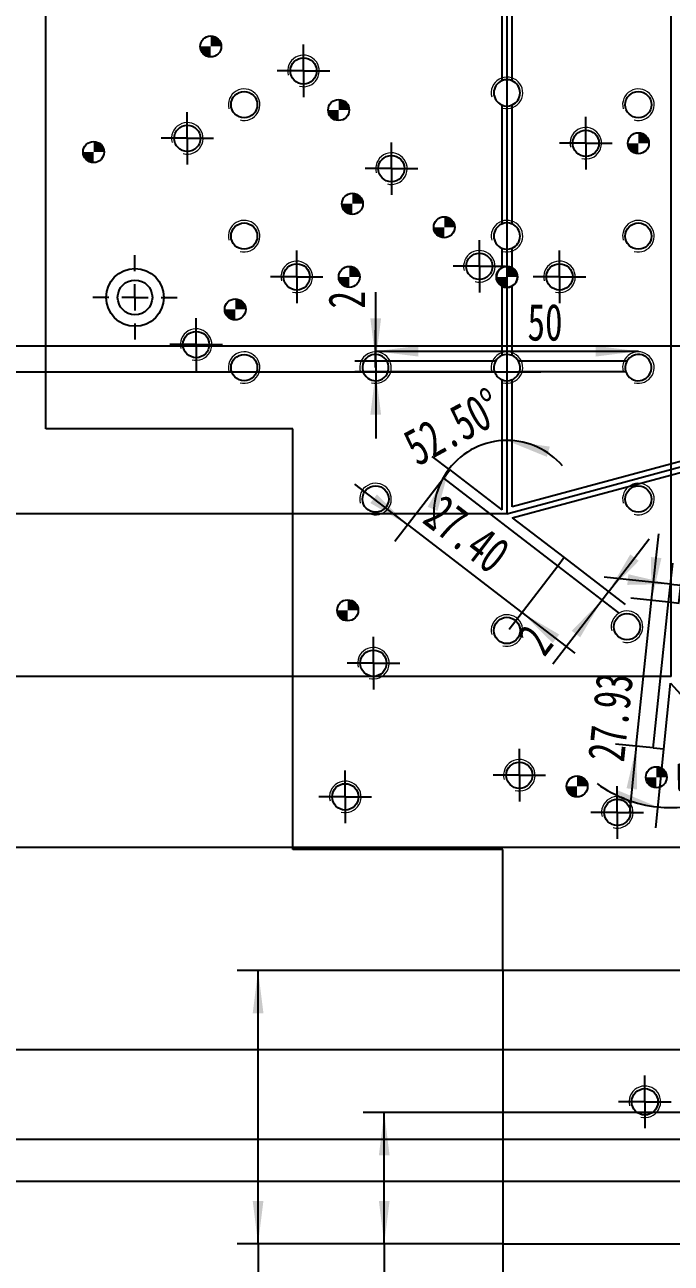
# Model space of a CAD drawing. Header units: millimetres. Extents: x 0 to 841, y 0 to 594.
# Drawn here: x 74.2 to 135.7, y 67.1 to 184.8 of the extents above; entities that cross this region are included whole.
import ezdxf

# ---------------------------------------------------------------- set-up
doc = ezdxf.new("R2010")
doc.units = ezdxf.units.MM
doc.layers.add('根据设置的颜色创建', color=7, linetype='Continuous', lineweight=25)
doc.styles.add('SLDTEXTSTYLE2', font='TXT', dxfattribs={"width": 0.7})
doc.dimstyles.new('SLDDIMSTYLE1', dxfattribs={"dimtxt": 3.5, "dimasz": 4.08, "dimexe": 0, "dimexo": 0.0625, "dimgap": 0.875, "dimtad": 2, "dimlfac": 2, "dimrnd": 1e-09, "dimzin": 12, "dimdsep": 46, "dimtxsty": 'SLDTEXTSTYLE2', "dimsah": 1, "dimcen": 0.09, "dimadec": 0, "dimazin": 3, "dimtol": 1, "dimtp": 0.01, "dimtm": 0.01, "dimtfac": 1, "dimtofl": 0, "dimtmove": 0, "dimatfit": 3, "dimfxl": 0, "dimfrac": 2, "dimtolj": 1, "dimarcsym": 0})
doc.dimstyles.new('SLDDIMSTYLE10', dxfattribs={"dimtxt": 3.5, "dimasz": 4.08, "dimexe": 0, "dimexo": 0.0625, "dimgap": 0.875, "dimtad": 2, "dimlfac": 2, "dimrnd": 1e-09, "dimzin": 4, "dimdsep": 46, "dimtxsty": 'SLDTEXTSTYLE2', "dimsah": 1, "dimcen": 0.09, "dimadec": 0, "dimazin": 1, "dimtol": 1, "dimtp": 0.01, "dimtm": 0.01, "dimtfac": 1, "dimtofl": 0, "dimtmove": 0, "dimatfit": 3, "dimfxl": 0, "dimfrac": 2, "dimtolj": 1, "dimarcsym": 0})
doc.dimstyles.new('SLDDIMSTYLE11', dxfattribs={"dimtxt": 3.5, "dimasz": 4.08, "dimexe": 0, "dimexo": 0.0625, "dimgap": 0.875, "dimtad": 2, "dimlfac": 2, "dimrnd": 1e-09, "dimzin": 12, "dimdsep": 46, "dimtxsty": 'SLDTEXTSTYLE2', "dimsah": 1, "dimcen": 0.09, "dimadec": 0, "dimazin": 3, "dimtfac": 1, "dimtmove": 0, "dimatfit": 0, "dimfxl": 0, "dimfrac": 2, "dimtolj": 1, "dimtzin": 12, "dimarcsym": 0})
doc.dimstyles.new('SLDDIMSTYLE12', dxfattribs={"dimtxt": 3.5, "dimasz": 4.08, "dimexe": 0, "dimexo": 0.0625, "dimgap": 0.875, "dimtad": 2, "dimlfac": 2, "dimrnd": 1e-09, "dimzin": 4, "dimdsep": 46, "dimtxsty": 'SLDTEXTSTYLE2', "dimsah": 1, "dimcen": 0.09, "dimadec": 0, "dimazin": 1, "dimtfac": 1, "dimtmove": 0, "dimatfit": 0, "dimfxl": 0, "dimfrac": 2, "dimtolj": 1, "dimtzin": 12, "dimarcsym": 0})
doc.dimstyles.new('SLDDIMSTYLE2', dxfattribs={"dimtxt": 3.5, "dimasz": 4.08, "dimexe": 0, "dimexo": 0.0625, "dimgap": 0.875, "dimtad": 2, "dimlfac": 2, "dimrnd": 1e-09, "dimzin": 12, "dimdsep": 46, "dimtxsty": 'SLDTEXTSTYLE2', "dimsah": 1, "dimcen": 0.09, "dimadec": 0, "dimazin": 3, "dimtol": 1, "dimtp": 0.01, "dimtm": 0.01, "dimtfac": 1, "dimtmove": 0, "dimatfit": 0, "dimfxl": 0, "dimfrac": 2, "dimtolj": 1, "dimarcsym": 0})
doc.dimstyles.new('SLDDIMSTYLE3', dxfattribs={"dimtxt": 3.5, "dimasz": 4.08, "dimexe": 0, "dimexo": 0.0625, "dimgap": 0.875, "dimtad": 2, "dimlfac": 2, "dimrnd": 1e-09, "dimzin": 12, "dimdsep": 46, "dimtxsty": 'SLDTEXTSTYLE2', "dimsah": 1, "dimcen": 0.09, "dimadec": 0, "dimazin": 3, "dimtfac": 1, "dimtofl": 0, "dimtmove": 0, "dimatfit": 3, "dimfxl": 0, "dimfrac": 2, "dimtolj": 1, "dimtzin": 12, "dimarcsym": 0})
doc.dimstyles.new('SLDDIMSTYLE6', dxfattribs={"dimtxt": 3.5, "dimasz": 4.08, "dimexe": 0, "dimexo": 0.0625, "dimgap": 0.875, "dimtad": 0, "dimtih": 1, "dimtoh": 1, "dimlfac": 2, "dimrnd": 1e-09, "dimzin": 12, "dimdsep": 46, "dimtxsty": 'SLDTEXTSTYLE2', "dimsah": 1, "dimcen": 0.09, "dimadec": 0, "dimazin": 3, "dimtfac": 1, "dimtofl": 0, "dimtmove": 0, "dimatfit": 3, "dimfxl": 0, "dimfrac": 2, "dimtolj": 1, "dimtzin": 12, "dimarcsym": 0})
doc.dimstyles.new('SLDDIMSTYLE7', dxfattribs={"dimtxt": 3.5, "dimasz": 4.08, "dimexe": 0, "dimexo": 0.0625, "dimgap": 0.875, "dimtad": 0, "dimtih": 1, "dimtoh": 1, "dimlfac": 2, "dimrnd": 1e-09, "dimzin": 4, "dimdsep": 46, "dimtxsty": 'SLDTEXTSTYLE2', "dimsah": 1, "dimcen": 0.09, "dimadec": 0, "dimazin": 1, "dimtfac": 1, "dimtofl": 0, "dimtmove": 0, "dimatfit": 3, "dimfxl": 0, "dimfrac": 2, "dimtolj": 1, "dimtzin": 12, "dimarcsym": 0})
doc.dimstyles.new('SLDDIMSTYLE8', dxfattribs={"dimtxt": 3.5, "dimasz": 4.08, "dimexe": 0, "dimexo": 0.0625, "dimgap": 0.875, "dimtad": 2, "dimdec": 4, "dimlfac": 2, "dimzin": 12, "dimdsep": 46, "dimtxsty": 'SLDTEXTSTYLE2', "dimsah": 1, "dimcen": 0.09, "dimazin": 3, "dimtfac": 1, "dimtofl": 0, "dimtmove": 0, "dimatfit": 3, "dimfxl": 0, "dimfrac": 2, "dimtolj": 1, "dimtzin": 12, "dimarcsym": 0})
doc.dimstyles.new('SLDDIMSTYLE9', dxfattribs={"dimtxt": 3.5, "dimasz": 4.08, "dimexe": 0, "dimexo": 0.0625, "dimgap": 0.875, "dimtad": 2, "dimdec": 4, "dimlfac": 2, "dimzin": 4, "dimdsep": 46, "dimtxsty": 'SLDTEXTSTYLE2', "dimsah": 1, "dimcen": 0.09, "dimazin": 1, "dimtfac": 1, "dimtofl": 0, "dimtmove": 0, "dimatfit": 3, "dimfxl": 0, "dimfrac": 2, "dimtolj": 1, "dimtzin": 12, "dimarcsym": 0})

# ---------------------------------------------------------------- blocks, each defined once
blk = doc.blocks.new('_D_15')
at = {"layer": '根据设置的颜色创建'}
for p, q in [((61.19, 227.24), (61.19, 155.26)), ((65.17, 155.26), (60.17, 155.26)), ((65.17, 155.26), (70.17, 154.31)), ((70.17, 154.31), (178.91, 154.31))]:
    blk.add_line(p, q, dxfattribs=at)
blk.add_solid([(61.19, 155.26), (61.69, 159.34), (60.68, 159.34)], dxfattribs=at)
at = {"layer": '根据设置的颜色创建', "insert": (50.96, 157.61), "char_height": 3.5, "attachment_point": 1, "style": 'SLDTEXTSTYLE2'}
blk.add_mtext('309.23', dxfattribs=at)
blk = doc.blocks.new('_D_16')
at = {"layer": '根据设置的颜色创建'}
for p, q in [((61.19, 155.26), (61.19, 150.88)), ((65.17, 150.88), (60.17, 150.88)), ((65.17, 150.88), (70.17, 151.84)), ((70.17, 151.84), (120.05, 151.84))]:
    blk.add_line(p, q, dxfattribs=at)
blk.add_solid([(61.19, 150.88), (61.69, 154.96), (60.68, 154.96)], dxfattribs=at)
at = {"layer": '根据设置的颜色创建', "insert": (50.96, 153.23), "char_height": 3.5, "attachment_point": 1, "style": 'SLDTEXTSTYLE2'}
blk.add_mtext('314.17', dxfattribs=at)
blk = doc.blocks.new('_D_17')
at = {"layer": '根据设置的颜色创建'}
for p, q in [((61.19, 150.88), (61.19, 138.34)), ((120.05, 138.34), (60.17, 138.34))]:
    blk.add_line(p, q, dxfattribs=at)
blk.add_solid([(61.19, 138.34), (61.69, 142.42), (60.68, 142.42)], dxfattribs=at)
at = {"layer": '根据设置的颜色创建', "insert": (50.96, 140.68), "char_height": 3.5, "attachment_point": 1, "style": 'SLDTEXTSTYLE2'}
blk.add_mtext('341.17', dxfattribs=at)
blk = doc.blocks.new('_D_18')
at = {"layer": '根据设置的颜色创建'}
for p, q in [((61.19, 138.34), (61.19, 122.88)), ((135.68, 122.88), (60.17, 122.88))]:
    blk.add_line(p, q, dxfattribs=at)
blk.add_solid([(61.19, 122.88), (61.69, 126.96), (60.68, 126.96)], dxfattribs=at)
at = {"layer": '根据设置的颜色创建', "insert": (50.97, 125.22), "char_height": 3.5, "attachment_point": 1, "style": 'SLDTEXTSTYLE2'}
blk.add_mtext('372.08', dxfattribs=at)
blk = doc.blocks.new('_D_19')
at = {"layer": '根据设置的颜色创建'}
for p, q in [((61.19, 122.88), (61.19, 106.62)), ((150.4, 106.62), (60.17, 106.62))]:
    blk.add_line(p, q, dxfattribs=at)
blk.add_solid([(61.19, 106.62), (61.69, 110.7), (60.68, 110.7)], dxfattribs=at)
at = {"layer": '根据设置的颜色创建', "insert": (50.96, 108.97), "char_height": 3.5, "attachment_point": 1, "style": 'SLDTEXTSTYLE2'}
blk.add_mtext('404.60', dxfattribs=at)
blk = doc.blocks.new('_D_20')
at = {"layer": '根据设置的颜色创建'}
for p, q in [((61.19, 106.62), (61.19, 87.35)), ((167.63, 87.35), (60.17, 87.35))]:
    blk.add_line(p, q, dxfattribs=at)
blk.add_solid([(61.19, 87.35), (61.69, 91.43), (60.68, 91.43)], dxfattribs=at)
at = {"layer": '根据设置的颜色创建', "insert": (50.96, 89.69), "char_height": 3.5, "attachment_point": 1, "style": 'SLDTEXTSTYLE2'}
blk.add_mtext('443.15', dxfattribs=at)
blk = doc.blocks.new('_D_21')
at = {"layer": '根据设置的颜色创建'}
for p, q in [((61.19, 87.35), (61.19, 79.23)), ((65.17, 79.23), (60.17, 79.23)), ((65.17, 79.23), (70.17, 78.86)), ((70.17, 78.86), (159.91, 78.86))]:
    blk.add_line(p, q, dxfattribs=at)
blk.add_solid([(61.19, 79.23), (61.69, 83.31), (60.68, 83.31)], dxfattribs=at)
at = {"layer": '根据设置的颜色创建', "insert": (50.96, 81.58), "char_height": 3.5, "attachment_point": 1, "style": 'SLDTEXTSTYLE2'}
blk.add_mtext('460.11', dxfattribs=at)
blk = doc.blocks.new('_D_22')
at = {"layer": '根据设置的颜色创建'}
for p, q in [((61.19, 79.23), (61.19, 74.86)), ((167.63, 74.86), (60.17, 74.86))]:
    blk.add_line(p, q, dxfattribs=at)
blk.add_solid([(61.19, 74.86), (61.69, 78.94), (60.68, 78.94)], dxfattribs=at)
at = {"layer": '根据设置的颜色创建', "insert": (50.97, 77.2), "char_height": 3.5, "attachment_point": 1, "style": 'SLDTEXTSTYLE2'}
blk.add_mtext('468.13', dxfattribs=at)
blk = doc.blocks.new('_D_25')
at = {"layer": '根据设置的颜色创建'}
for p, q in [((135.68, 122.88), (135.68, 315.94)), ((120.05, 314.92), (135.68, 314.92))]:
    blk.add_line(p, q, dxfattribs=at)
blk.add_solid([(135.68, 314.92), (131.6, 315.43), (131.6, 314.42)], dxfattribs=at)
at = {"layer": '根据设置的颜色创建', "insert": (133.34, 315.94), "char_height": 3.5, "attachment_point": 1, "rotation": 90, "style": 'SLDTEXTSTYLE2'}
blk.add_mtext('119.03', dxfattribs=at)
blk = doc.blocks.new('_D_26')
at = {"layer": '根据设置的颜色创建'}
for p, q in [((150.46, 106.55), (150.46, 315.94)), ((135.68, 314.92), (150.46, 314.92))]:
    blk.add_line(p, q, dxfattribs=at)
blk.add_solid([(150.46, 314.92), (146.38, 315.43), (146.38, 314.42)], dxfattribs=at)
at = {"layer": '根据设置的颜色创建', "insert": (148.11, 315.94), "char_height": 3.5, "attachment_point": 1, "rotation": 90, "style": 'SLDTEXTSTYLE2'}
blk.add_mtext('148.58', dxfattribs=at)
blk = doc.blocks.new('_D_27')
at = {"layer": '根据设置的颜色创建'}
for p, q in [((159.91, 78.86), (159.91, 315.94)), ((150.46, 314.92), (159.91, 314.92))]:
    blk.add_line(p, q, dxfattribs=at)
blk.add_solid([(159.91, 314.92), (155.83, 315.43), (155.83, 314.42)], dxfattribs=at)
at = {"layer": '根据设置的颜色创建', "insert": (157.57, 315.94), "char_height": 3.5, "attachment_point": 1, "rotation": 90, "style": 'SLDTEXTSTYLE2'}
blk.add_mtext('167.49', dxfattribs=at)
blk = doc.blocks.new('_D_28')
at = {"layer": '根据设置的颜色创建'}
for p, q in [((165.44, 310.94), (165.44, 315.94)), ((159.91, 314.92), (165.44, 314.92)), ((165.44, 310.94), (167.63, 305.94)), ((167.63, 305.94), (167.63, 87.35))]:
    blk.add_line(p, q, dxfattribs=at)
blk.add_solid([(165.44, 314.92), (161.36, 315.43), (161.36, 314.42)], dxfattribs=at)
at = {"layer": '根据设置的颜色创建', "insert": (163.09, 315.94), "char_height": 3.5, "attachment_point": 1, "rotation": 90, "style": 'SLDTEXTSTYLE2'}
blk.add_mtext('182.91', dxfattribs=at)
blk = doc.blocks.new('_D_29')
at = {"layer": '根据设置的颜色创建'}
for p, q in [((169.81, 310.94), (169.81, 315.94)), ((159.91, 314.92), (169.81, 314.92)), ((169.81, 310.94), (167.63, 305.94)), ((167.63, 305.94), (167.63, 74.86))]:
    blk.add_line(p, q, dxfattribs=at)
blk.add_solid([(169.81, 314.92), (165.73, 315.43), (165.73, 314.42)], dxfattribs=at)
at = {"layer": '根据设置的颜色创建', "insert": (167.47, 315.94), "char_height": 3.5, "attachment_point": 1, "rotation": 90, "style": 'SLDTEXTSTYLE2'}
blk.add_mtext('182.91', dxfattribs=at)
blk = doc.blocks.new('_D_30')
at = {"layer": '根据设置的颜色创建'}
for p, q in [((178.91, 154.31), (178.91, 315.94)), ((169.81, 314.92), (178.91, 314.92))]:
    blk.add_line(p, q, dxfattribs=at)
blk.add_solid([(178.91, 314.92), (174.83, 315.43), (174.83, 314.42)], dxfattribs=at)
at = {"layer": '根据设置的颜色创建', "insert": (176.56, 315.94), "char_height": 3.5, "attachment_point": 1, "rotation": 90, "style": 'SLDTEXTSTYLE2'}
blk.add_mtext('205.47', dxfattribs=at)
blk = doc.blocks.new('_D_32')
at = {"layer": '根据设置的颜色创建'}
blk.add_line((114.61, 142.51), (112.93, 143.8), dxfattribs=at)
for start, end in [(90, 142.5), (40.8792, 90), (142.5, 191.6208)]:
    blk.add_arc((120.05, 138.34), 6.97, start, end, dxfattribs=at)
for points in [[(120.05, 145.3), (123.85, 143.75), (124.12, 144.73)], [(114.52, 142.58), (112.5, 139), (113.44, 138.61)]]:
    blk.add_solid(points, dxfattribs=at)
at = {"layer": '根据设置的颜色创建', "insert": (109.87, 145.89), "char_height": 3.5, "attachment_point": 1, "rotation": 28.3421, "style": 'SLDTEXTSTYLE2'}
blk.add_mtext('52.50°', dxfattribs=at)
blk = doc.blocks.new('_D_33')
at = {"layer": '根据设置的颜色创建'}
for p, q in [((119.66, 68.92), (119.66, 56.92)), ((145.66, 68.92), (145.66, 56.92)), ((119.66, 58.92), (113.31, 58.92)), ((119.66, 58.92), (145.66, 58.92)), ((145.66, 58.92), (152.01, 58.92))]:
    blk.add_line(p, q, dxfattribs=at)
for points in [[(119.66, 58.92), (115.58, 59.43), (115.58, 58.41)], [(145.66, 58.92), (149.74, 58.41), (149.74, 59.43)]]:
    blk.add_solid(points, dxfattribs=at)
at = {"layer": '根据设置的颜色创建', "char_height": 3.5, "attachment_point": 1, "style": 'SLDTEXTSTYLE2'}
for s, insert in [('±0.01', (130.14, 63.43)), ('52', (125.76, 63.43))]:
    blk.add_mtext(s, dxfattribs=dict(at, insert=insert))
blk = doc.blocks.new('_D_34')
at = {"layer": '根据设置的颜色创建'}
for p, q in [((119.66, 68.92), (119.66, 50.92)), ((147.16, 68.92), (147.16, 50.92)), ((119.66, 52.92), (147.16, 52.92))]:
    blk.add_line(p, q, dxfattribs=at)
for points in [[(119.66, 52.92), (123.74, 52.41), (123.74, 53.43)], [(147.16, 52.92), (143.08, 53.43), (143.08, 52.41)]]:
    blk.add_solid(points, dxfattribs=at)
at = {"layer": '根据设置的颜色创建', "char_height": 3.5, "attachment_point": 1, "style": 'SLDTEXTSTYLE2'}
for s, insert in [('±0.01', (130.74, 57.43)), ('55', (126.36, 57.43))]:
    blk.add_mtext(s, dxfattribs=dict(at, insert=insert))
blk = doc.blocks.new('_D_35')
at = {"layer": '根据设置的颜色创建'}
for p, q in [((119.66, 68.92), (119.66, 44.92)), ((159.91, 68.92), (159.91, 44.92)), ((119.66, 46.92), (159.91, 46.92))]:
    blk.add_line(p, q, dxfattribs=at)
for points in [[(119.66, 46.92), (123.74, 46.41), (123.74, 47.43)], [(159.91, 46.92), (155.83, 47.43), (155.83, 46.41)]]:
    blk.add_solid(points, dxfattribs=at)
at = {"layer": '根据设置的颜色创建', "char_height": 3.5, "attachment_point": 1, "style": 'SLDTEXTSTYLE2'}
for s, insert in [('80.50', (130.44, 51.43)), ('±0.01', (139.42, 51.43))]:
    blk.add_mtext(s, dxfattribs=dict(at, insert=insert))
blk = doc.blocks.new('_D_36')
at = {"layer": '根据设置的颜色创建'}
for p, q in [((147.66, 81.42), (106.37, 81.42)), ((108.37, 68.92), (108.37, 81.42)), ((119.66, 68.92), (106.37, 68.92)), ((108.37, 68.92), (108.37, 52.02))]:
    blk.add_line(p, q, dxfattribs=at)
for points in [[(108.37, 81.42), (107.86, 77.34), (108.88, 77.34)], [(108.37, 68.92), (108.88, 73), (107.86, 73)]]:
    blk.add_solid(points, dxfattribs=at)
at = {"layer": '根据设置的颜色创建', "char_height": 3.5, "attachment_point": 1, "rotation": 90, "style": 'SLDTEXTSTYLE2'}
for s, insert in [('±0.01', (103.86, 56.4)), ('25', (103.86, 52.02))]:
    blk.add_mtext(s, dxfattribs=dict(at, insert=insert))
blk = doc.blocks.new('_D_37')
at = {"layer": '根据设置的颜色创建'}
for p, q in [((119.66, 94.92), (94.37, 94.92)), ((96.37, 68.92), (96.37, 94.92)), ((119.66, 68.92), (94.37, 68.92)), ((96.37, 68.92), (96.37, 52.02))]:
    blk.add_line(p, q, dxfattribs=at)
for points in [[(96.37, 94.92), (95.86, 90.84), (96.88, 90.84)], [(96.37, 68.92), (96.88, 73), (95.86, 73)]]:
    blk.add_solid(points, dxfattribs=at)
at = {"layer": '根据设置的颜色创建', "char_height": 3.5, "attachment_point": 1, "rotation": 90, "style": 'SLDTEXTSTYLE2'}
for s, insert in [('±0.01', (91.86, 56.4)), ('52', (91.86, 52.02))]:
    blk.add_mtext(s, dxfattribs=dict(at, insert=insert))
blk = doc.blocks.new('_D_40')
at = {"layer": '根据设置的颜色创建'}
for p, q in [((135.42, 129.95), (135.81, 133.65)), ((136.41, 129.85), (136.8, 133.54)), ((135.6, 131.66), (129.28, 132.32)), ((135.6, 131.66), (136.59, 131.55)), ((136.59, 131.55), (142.81, 130.9))]:
    blk.add_line(p, q, dxfattribs=at)
for points in [[(135.6, 131.66), (131.59, 132.59), (131.49, 131.58)], [(136.59, 131.55), (140.6, 130.62), (140.7, 131.63)]]:
    blk.add_solid(points, dxfattribs=at)
at = {"layer": '根据设置的颜色创建', "insert": (141.75, 135.55), "char_height": 3.5, "attachment_point": 1, "rotation": 354, "style": 'SLDTEXTSTYLE2'}
blk.add_mtext('2', dxfattribs=at)
blk = doc.blocks.new('_D_41')
at = {"layer": '根据设置的颜色创建'}
for p, q in [((129.7, 130.93), (133.56, 135.97)), ((124.87, 133.37), (130.67, 128.92)), ((125.48, 134.17), (131.28, 129.71)), ((129.7, 130.93), (129.09, 130.14)), ((129.09, 130.14), (124.4, 124.03))]:
    blk.add_line(p, q, dxfattribs=at)
for points in [[(129.7, 130.93), (132.58, 133.86), (131.78, 134.48)], [(129.09, 130.14), (126.2, 127.21), (127.01, 126.59)]]:
    blk.add_solid(points, dxfattribs=at)
at = {"layer": '根据设置的颜色创建', "insert": (120.82, 126.77), "char_height": 3.5, "attachment_point": 1, "rotation": 52.5, "style": 'SLDTEXTSTYLE2'}
blk.add_mtext('2', dxfattribs=at)
blk = doc.blocks.new('_D_44')
at = {"layer": '根据设置的颜色创建'}
for p, q in [((107.56, 152.84), (107.56, 159.4)), ((108.65, 152.84), (105.56, 152.84)), ((107.56, 152.84), (107.56, 151.84)), ((108.73, 151.84), (105.56, 151.84)), ((107.56, 151.84), (107.56, 145.49))]:
    blk.add_line(p, q, dxfattribs=at)
for points in [[(107.56, 152.84), (108.07, 156.92), (107.05, 156.92)], [(107.56, 151.84), (107.05, 147.76), (108.07, 147.76)]]:
    blk.add_solid(points, dxfattribs=at)
at = {"layer": '根据设置的颜色创建', "insert": (103.05, 157.86), "char_height": 3.5, "attachment_point": 1, "rotation": 90, "style": 'SLDTEXTSTYLE2'}
blk.add_mtext('2', dxfattribs=at)
blk = doc.blocks.new('_D_45')
at = {"layer": '根据设置的颜色创建'}
for p, q in [((114, 141.71), (109.38, 135.69)), ((110.6, 137.28), (105.56, 141.15)), ((110.6, 137.28), (121.47, 128.94)), ((124.87, 133.37), (120.25, 127.35)), ((121.47, 128.94), (126.51, 125.08))]:
    blk.add_line(p, q, dxfattribs=at)
for points in [[(110.6, 137.28), (107.67, 140.17), (107.05, 139.36)], [(121.47, 128.94), (124.4, 126.05), (125.02, 126.86)]]:
    blk.add_solid(points, dxfattribs=at)
at = {"layer": '根据设置的颜色创建', "insert": (114, 140.36), "char_height": 3.5, "attachment_point": 1, "rotation": 322.5, "style": 'SLDTEXTSTYLE2'}
blk.add_mtext('27.40', dxfattribs=at)
blk = doc.blocks.new('_D_46')
at = {"layer": '根据设置的颜色创建'}
for p, q in [((133.81, 130.12), (134.48, 136.44)), ((135.42, 129.95), (131.82, 130.33)), ((132.35, 116.23), (133.81, 130.12)), ((133.96, 116.07), (130.36, 116.44)), ((132.35, 116.23), (131.69, 109.92))]:
    blk.add_line(p, q, dxfattribs=at)
for points in [[(133.81, 130.12), (134.74, 134.13), (133.73, 134.23)], [(132.35, 116.23), (131.42, 112.23), (132.43, 112.12)]]:
    blk.add_solid(points, dxfattribs=at)
at = {"layer": '根据设置的颜色创建', "insert": (127.69, 115.02), "char_height": 3.5, "attachment_point": 1, "rotation": 84, "style": 'SLDTEXTSTYLE2'}
blk.add_mtext('27.93', dxfattribs=at)
blk = doc.blocks.new('_D_50')
at = {"layer": '根据设置的颜色创建'}
for p, q in [((138.69, 118.82), (144.88, 111.95)), ((134.95, 115.96), (134.17, 108.47))]:
    blk.add_line(p, q, dxfattribs=at)
for start, end in [(312, 342.1247), (264, 312), (233.8753, 264)]:
    blk.add_arc((135.61, 122.24), 11.84, start, end, dxfattribs=at)
for points in [[(143.54, 113.44), (146.48, 116.31), (145.68, 116.95)], [(134.38, 110.46), (130.58, 112.04), (130.31, 111.06)]]:
    blk.add_solid(points, dxfattribs=at)
at = {"layer": '根据设置的颜色创建', "insert": (135.4, 114.3), "char_height": 3.5, "attachment_point": 1, "rotation": 21.114, "style": 'SLDTEXTSTYLE2'}
blk.add_mtext('48°', dxfattribs=at)
blk = doc.blocks.new('_D_51')
at = {"layer": '根据设置的颜色创建'}
for p, q in [((107.55, 152.24), (107.55, 155.8)), ((107.55, 153.8), (132.55, 153.8))]:
    blk.add_line(p, q, dxfattribs=at)
for points in [[(107.55, 153.8), (111.63, 153.29), (111.63, 154.31)], [(132.55, 153.8), (128.47, 154.31), (128.47, 153.29)]]:
    blk.add_solid(points, dxfattribs=at)
at = {"layer": '根据设置的颜色创建', "insert": (122, 158.31), "char_height": 3.5, "attachment_point": 1, "style": 'SLDTEXTSTYLE2'}
blk.add_mtext('50', dxfattribs=at)
blk = doc.blocks.new('SW_CENTERMARKSYMBOL_86')
at = {"layer": '根据设置的颜色创建', "color": 0}
for p, q in [((0, 1.25), (0, 2.5)), ((0, 0), (0, 1.25)), ((-1.25, 0), (-2.5, 0)), ((0, 0), (-1.25, 0)), ((0, 0), (0, -1.25)), ((0, 0), (1.25, 0)), ((1.25, 0), (2.5, 0)), ((0, -1.25), (0, -2.5))]:
    blk.add_line(p, q, dxfattribs=at)
blk = doc.blocks.new('SW_CENTERMARKSYMBOL_93')
at = {"layer": '根据设置的颜色创建', "color": 0}
for p, q in [((0, 2.5), (0, 4)), ((0, 0), (0, 1.25)), ((-2.5, 0), (-4, 0)), ((0, 0), (-1.25, 0)), ((0, 0), (0, -1.25)), ((0, 0), (1.25, 0)), ((2.5, 0), (4, 0)), ((0, -2.5), (0, -4))]:
    blk.add_line(p, q, dxfattribs=at)
blk = doc.blocks.new('SW_CENTERMARKSYMBOL_94')
at = {"layer": '根据设置的颜色创建', "color": 0}
for p, q in [((0, 1.25), (0, 2.5)), ((0, 0), (0, 1.25)), ((-1.25, 0), (-2.5, 0)), ((0, 0), (-1.25, 0)), ((0, 0), (0, -1.25)), ((0, 0), (1.25, 0)), ((1.25, 0), (2.5, 0)), ((0, -1.25), (0, -2.5))]:
    blk.add_line(p, q, dxfattribs=at)
blk = doc.blocks.new('SW_CENTERMARKSYMBOL_98')
at = {"layer": '根据设置的颜色创建', "color": 0}
for p, q in [((0, 1.25), (0, 2.5)), ((0, 0), (0, 1.25)), ((-1.25, 0), (-2.5, 0)), ((0, 0), (-1.25, 0)), ((0, 0), (0, -1.25)), ((0, 0), (1.25, 0)), ((1.25, 0), (2.5, 0)), ((0, -1.25), (0, -2.5))]:
    blk.add_line(p, q, dxfattribs=at)
blk = doc.blocks.new('SW_CENTERMARKSYMBOL_99')
at = {"layer": '根据设置的颜色创建', "color": 0}
for p, q in [((0, 1.25), (0, 2.5)), ((0, 0), (0, 1.25)), ((-1.25, 0), (-2.5, 0)), ((0, 0), (-1.25, 0)), ((0, 0), (0, -1.25)), ((0, 0), (1.25, 0)), ((1.25, 0), (2.5, 0)), ((0, -1.25), (0, -2.5))]:
    blk.add_line(p, q, dxfattribs=at)
blk = doc.blocks.new('SW_CENTERMARKSYMBOL_100')
at = {"layer": '根据设置的颜色创建', "color": 0}
for p, q in [((0, 1.25), (0, 2.5)), ((0, 0), (0, 1.25)), ((-1.25, 0), (-2.5, 0)), ((0, 0), (-1.25, 0)), ((0, 0), (0, -1.25)), ((0, 0), (1.25, 0)), ((1.25, 0), (2.5, 0)), ((0, -1.25), (0, -2.5))]:
    blk.add_line(p, q, dxfattribs=at)
blk = doc.blocks.new('SW_CENTERMARKSYMBOL_101')
at = {"layer": '根据设置的颜色创建', "color": 0}
for p, q in [((0, 1.25), (0, 2.5)), ((0, 0), (0, 1.25)), ((-1.25, 0), (-2.5, 0)), ((0, 0), (-1.25, 0)), ((0, 0), (0, -1.25)), ((0, 0), (1.25, 0)), ((1.25, 0), (2.5, 0)), ((0, -1.25), (0, -2.5))]:
    blk.add_line(p, q, dxfattribs=at)
blk = doc.blocks.new('SW_CENTERMARKSYMBOL_108')
at = {"layer": '根据设置的颜色创建', "color": 0}
for p, q in [((0, 1.25), (0, 2.5)), ((0, 0), (0, 1.25)), ((-1.25, 0), (-2.5, 0)), ((0, 0), (-1.25, 0)), ((0, 0), (0, -1.25)), ((0, 0), (1.25, 0)), ((1.25, 0), (2.5, 0)), ((0, -1.25), (0, -2.5))]:
    blk.add_line(p, q, dxfattribs=at)
blk = doc.blocks.new('SW_CENTERMARKSYMBOL_112')
at = {"layer": '根据设置的颜色创建', "color": 0}
for p, q in [((0, 1.25), (0, 2.5)), ((0, 0), (0, 1.25)), ((-1.25, 0), (-2.5, 0)), ((0, 0), (-1.25, 0)), ((0, 0), (0, -1.25)), ((0, 0), (1.25, 0)), ((1.25, 0), (2.5, 0)), ((0, -1.25), (0, -2.5))]:
    blk.add_line(p, q, dxfattribs=at)
blk = doc.blocks.new('SW_CENTERMARKSYMBOL_113')
at = {"layer": '根据设置的颜色创建', "color": 0}
for p, q in [((0, 1.25), (0, 2.5)), ((0, 0), (0, 1.25)), ((-1.25, 0), (-2.5, 0)), ((0, 0), (-1.25, 0)), ((0, 0), (0, -1.25)), ((0, 0), (1.25, 0)), ((1.25, 0), (2.5, 0)), ((0, -1.25), (0, -2.5))]:
    blk.add_line(p, q, dxfattribs=at)
blk = doc.blocks.new('SW_CENTERMARKSYMBOL_114')
at = {"layer": '根据设置的颜色创建', "color": 0}
for p, q in [((0, 1.25), (0, 2.5)), ((0, 0), (0, 1.25)), ((-1.25, 0), (-2.5, 0)), ((0, 0), (-1.25, 0)), ((0, 0), (0, -1.25)), ((0, 0), (1.25, 0)), ((1.25, 0), (2.5, 0)), ((0, -1.25), (0, -2.5))]:
    blk.add_line(p, q, dxfattribs=at)
blk = doc.blocks.new('SW_CENTERMARKSYMBOL_115')
at = {"layer": '根据设置的颜色创建', "color": 0}
for p, q in [((0, 1.25), (0, 2.5)), ((0, 0), (0, 1.25)), ((-1.25, 0), (-2.5, 0)), ((0, 0), (-1.25, 0)), ((0, 0), (0, -1.25)), ((0, 0), (1.25, 0)), ((1.25, 0), (2.5, 0)), ((0, -1.25), (0, -2.5))]:
    blk.add_line(p, q, dxfattribs=at)
blk = doc.blocks.new('SW_CENTERMARKSYMBOL_116')
at = {"layer": '根据设置的颜色创建', "color": 0}
for p, q in [((0, 1.25), (0, 2.5)), ((0, 0), (0, 1.25)), ((-1.25, 0), (-2.5, 0)), ((0, 0), (-1.25, 0)), ((0, 0), (0, -1.25)), ((0, 0), (1.25, 0)), ((1.25, 0), (2.5, 0)), ((0, -1.25), (0, -2.5))]:
    blk.add_line(p, q, dxfattribs=at)
blk = doc.blocks.new('SW_CENTERMARKSYMBOL_119')
at = {"layer": '根据设置的颜色创建', "color": 0}
for p, q in [((0, 1.25), (0, 2.5)), ((0, 0), (0, 1.25)), ((-1.25, 0), (-2.5, 0)), ((0, 0), (-1.25, 0)), ((0, 0), (0, -1.25)), ((0, 0), (1.25, 0)), ((1.25, 0), (2.5, 0)), ((0, -1.25), (0, -2.5))]:
    blk.add_line(p, q, dxfattribs=at)
blk = doc.blocks.new('SW_DOWELSYMBOL_48')
at = {"linetype": 'Continuous', "lineweight": 25}
h = blk.add_hatch(color=0, dxfattribs=at)
edge = h.paths.add_edge_path(flags=0)
edge.add_arc((0, 0), 1, 180, 270)
edge.add_line((0, -1), (0, 0))
edge.add_line((0, 0), (-1, 0))
h = blk.add_hatch(color=0, dxfattribs=at)
edge = h.paths.add_edge_path(flags=0)
edge.add_arc((0, 0), 1, 0, 90)
edge.add_line((0, 1), (0, 0))
edge.add_line((0, 0), (1, 0))
at = {"layer": '根据设置的颜色创建', "color": 0}
blk.add_circle((0, 0), 1, dxfattribs=at)
blk = doc.blocks.new('SW_DOWELSYMBOL_51')
at = {"linetype": 'Continuous', "lineweight": 25}
h = blk.add_hatch(color=0, dxfattribs=at)
edge = h.paths.add_edge_path(flags=0)
edge.add_arc((0, 0), 1, 180, 270)
edge.add_line((0, -1), (0, 0))
edge.add_line((0, 0), (-1, 0))
h = blk.add_hatch(color=0, dxfattribs=at)
edge = h.paths.add_edge_path(flags=0)
edge.add_arc((0, 0), 1, 0, 90)
edge.add_line((0, 1), (0, 0))
edge.add_line((0, 0), (1, 0))
at = {"layer": '根据设置的颜色创建', "color": 0}
blk.add_circle((0, 0), 1, dxfattribs=at)
blk = doc.blocks.new('SW_DOWELSYMBOL_52')
at = {"linetype": 'Continuous', "lineweight": 25}
h = blk.add_hatch(color=0, dxfattribs=at)
edge = h.paths.add_edge_path(flags=0)
edge.add_arc((0, 0), 1, 180, 270)
edge.add_line((0, -1), (0, 0))
edge.add_line((0, 0), (-1, 0))
h = blk.add_hatch(color=0, dxfattribs=at)
edge = h.paths.add_edge_path(flags=0)
edge.add_arc((0, 0), 1, 0, 90)
edge.add_line((0, 1), (0, 0))
edge.add_line((0, 0), (1, 0))
at = {"layer": '根据设置的颜色创建', "color": 0}
blk.add_circle((0, 0), 1, dxfattribs=at)
blk = doc.blocks.new('SW_DOWELSYMBOL_56')
at = {"linetype": 'Continuous', "lineweight": 25}
h = blk.add_hatch(color=0, dxfattribs=at)
edge = h.paths.add_edge_path(flags=0)
edge.add_arc((0, 0), 1, 180, 270)
edge.add_line((0, -1), (0, 0))
edge.add_line((0, 0), (-1, 0))
h = blk.add_hatch(color=0, dxfattribs=at)
edge = h.paths.add_edge_path(flags=0)
edge.add_arc((0, 0), 1, 0, 90)
edge.add_line((0, 1), (0, 0))
edge.add_line((0, 0), (1, 0))
at = {"layer": '根据设置的颜色创建', "color": 0}
blk.add_circle((0, 0), 1, dxfattribs=at)
blk = doc.blocks.new('SW_DOWELSYMBOL_64')
at = {"linetype": 'Continuous', "lineweight": 25}
h = blk.add_hatch(color=0, dxfattribs=at)
edge = h.paths.add_edge_path(flags=0)
edge.add_arc((0, 0), 1, 180, 270)
edge.add_line((0, -1), (0, 0))
edge.add_line((0, 0), (-1, 0))
h = blk.add_hatch(color=0, dxfattribs=at)
edge = h.paths.add_edge_path(flags=0)
edge.add_arc((0, 0), 1, 0, 90)
edge.add_line((0, 1), (0, 0))
edge.add_line((0, 0), (1, 0))
at = {"layer": '根据设置的颜色创建', "color": 0}
blk.add_circle((0, 0), 1, dxfattribs=at)
blk = doc.blocks.new('SW_DOWELSYMBOL_65')
at = {"linetype": 'Continuous', "lineweight": 25}
h = blk.add_hatch(color=0, dxfattribs=at)
edge = h.paths.add_edge_path(flags=0)
edge.add_arc((0, 0), 1, 180, 270)
edge.add_line((0, -1), (0, 0))
edge.add_line((0, 0), (-1, 0))
h = blk.add_hatch(color=0, dxfattribs=at)
edge = h.paths.add_edge_path(flags=0)
edge.add_arc((0, 0), 1, 0, 90)
edge.add_line((0, 1), (0, 0))
edge.add_line((0, 0), (1, 0))
at = {"layer": '根据设置的颜色创建', "color": 0}
blk.add_circle((0, 0), 1, dxfattribs=at)
blk = doc.blocks.new('SW_DOWELSYMBOL_66')
at = {"linetype": 'Continuous', "lineweight": 25}
h = blk.add_hatch(color=0, dxfattribs=at)
edge = h.paths.add_edge_path(flags=0)
edge.add_arc((0, 0), 1, 180, 270)
edge.add_line((0, -1), (0, 0))
edge.add_line((0, 0), (-1, 0))
h = blk.add_hatch(color=0, dxfattribs=at)
edge = h.paths.add_edge_path(flags=0)
edge.add_arc((0, 0), 1, 0, 90)
edge.add_line((0, 1), (0, 0))
edge.add_line((0, 0), (1, 0))
at = {"layer": '根据设置的颜色创建', "color": 0}
blk.add_circle((0, 0), 1, dxfattribs=at)
blk = doc.blocks.new('SW_DOWELSYMBOL_67')
at = {"linetype": 'Continuous', "lineweight": 25}
h = blk.add_hatch(color=0, dxfattribs=at)
edge = h.paths.add_edge_path(flags=0)
edge.add_arc((0, 0), 1, 180, 270)
edge.add_line((0, -1), (0, 0))
edge.add_line((0, 0), (-1, 0))
h = blk.add_hatch(color=0, dxfattribs=at)
edge = h.paths.add_edge_path(flags=0)
edge.add_arc((0, 0), 1, 0, 90)
edge.add_line((0, 1), (0, 0))
edge.add_line((0, 0), (1, 0))
at = {"layer": '根据设置的颜色创建', "color": 0}
blk.add_circle((0, 0), 1, dxfattribs=at)
blk = doc.blocks.new('SW_DOWELSYMBOL_68')
at = {"linetype": 'Continuous', "lineweight": 25}
h = blk.add_hatch(color=0, dxfattribs=at)
edge = h.paths.add_edge_path(flags=0)
edge.add_arc((0, 0), 1, 180, 270)
edge.add_line((0, -1), (0, 0))
edge.add_line((0, 0), (-1, 0))
h = blk.add_hatch(color=0, dxfattribs=at)
edge = h.paths.add_edge_path(flags=0)
edge.add_arc((0, 0), 1, 0, 90)
edge.add_line((0, 1), (0, 0))
edge.add_line((0, 0), (1, 0))
at = {"layer": '根据设置的颜色创建', "color": 0}
blk.add_circle((0, 0), 1, dxfattribs=at)
blk = doc.blocks.new('SW_DOWELSYMBOL_69')
at = {"linetype": 'Continuous', "lineweight": 25}
h = blk.add_hatch(color=0, dxfattribs=at)
edge = h.paths.add_edge_path(flags=0)
edge.add_arc((0, 0), 1, 180, 270)
edge.add_line((0, -1), (0, 0))
edge.add_line((0, 0), (-1, 0))
h = blk.add_hatch(color=0, dxfattribs=at)
edge = h.paths.add_edge_path(flags=0)
edge.add_arc((0, 0), 1, 0, 90)
edge.add_line((0, 1), (0, 0))
edge.add_line((0, 0), (1, 0))
at = {"layer": '根据设置的颜色创建', "color": 0}
blk.add_circle((0, 0), 1, dxfattribs=at)
blk = doc.blocks.new('SW_DOWELSYMBOL_76')
at = {"linetype": 'Continuous', "lineweight": 25}
h = blk.add_hatch(color=0, dxfattribs=at)
edge = h.paths.add_edge_path(flags=0)
edge.add_arc((0, 0), 1, 180, 270)
edge.add_line((0, -1), (0, 0))
edge.add_line((0, 0), (-1, 0))
h = blk.add_hatch(color=0, dxfattribs=at)
edge = h.paths.add_edge_path(flags=0)
edge.add_arc((0, 0), 1, 0, 90)
edge.add_line((0, 1), (0, 0))
edge.add_line((0, 0), (1, 0))
at = {"layer": '根据设置的颜色创建', "color": 0}
blk.add_circle((0, 0), 1, dxfattribs=at)
blk = doc.blocks.new('SW_DOWELSYMBOL_89')
at = {"linetype": 'Continuous', "lineweight": 25}
h = blk.add_hatch(color=0, dxfattribs=at)
edge = h.paths.add_edge_path(flags=0)
edge.add_arc((0, 0), 1, 180, 270)
edge.add_line((0, -1), (0, 0))
edge.add_line((0, 0), (-1, 0))
h = blk.add_hatch(color=0, dxfattribs=at)
edge = h.paths.add_edge_path(flags=0)
edge.add_arc((0, 0), 1, 0, 90)
edge.add_line((0, 1), (0, 0))
edge.add_line((0, 0), (1, 0))
at = {"layer": '根据设置的颜色创建', "color": 0}
blk.add_circle((0, 0), 1, dxfattribs=at)

msp = doc.modelspace()

# ---------------------------------------------------------------- linework, layer by layer
at = {"color": 7, "linetype": 'Continuous', "lineweight": 25}
for p, q in [((76.16905337, 146.42080457), (76.16905337, 308.92080457)), ((119.54540113, 188.59830611), (119.54540113, 179.51299019)), ((120.54540113, 179.51299019), (120.54540113, 188.59830611)), ((119.54540113, 177.22170235), (119.54540113, 165.88959396)), ((120.54540113, 165.88959396), (120.54540113, 177.22170235)), ((119.54540113, 163.59830611), (119.54540113, 161.73337167)), ((120.54540113, 161.73337167), (120.54540113, 163.59830611)), ((119.54540113, 160.00132087), (119.54540113, 153.38959396)), ((120.54540113, 153.38959396), (120.54540113, 160.00132087)), ((118.94556334, 152.83796757), (108.64523892, 152.83796757)), ((168.81027034, 152.05172115), (120.54540113, 138.99029757)), ((131.44556334, 152.83796757), (121.14523892, 152.83796757)), ((118.8631667, 151.83796757), (108.72763555, 151.83796757)), ((119.54540113, 151.09830611), (119.54540113, 138.72066594)), ((120.5444492, 137.9540694), (169.39784318, 151.17475936)), ((120.54540113, 138.99029757), (120.54540113, 151.09830611)), ((131.3631667, 151.83796757), (121.22763555, 151.83796757)), ((99.66222092, 146.42080457), (76.16905337, 146.42080457)), ((99.66222092, 106.42080457), (99.66222092, 146.42080457)), ((114.00216932, 141.7136649), (114.61093075, 142.50701824)), ((114.61093075, 142.50701824), (119.54540113, 138.72066594)), ((114.00216932, 141.7136649), (124.87111008, 133.37363332)), ((120.5444492, 137.9540694), (125.47987151, 134.16698666)), ((125.47987151, 134.16698666), (124.87111008, 133.37363332)), ((133.96021005, 116.0657964), (135.41995004, 129.95429467)), ((135.41995004, 129.95429467), (136.41447193, 129.84976621)), ((134.95473194, 115.96126794), (135.61427348, 122.23638647)), ((135.61427348, 122.23638647), (138.68722142, 118.82353203)), ((134.95473194, 115.96126794), (133.96021005, 116.0657964)), ((119.66222092, 106.42080457), (99.66222092, 106.42080457)), ((119.66222092, 94.92080457), (119.66222092, 106.42080457)), ((144.41222092, 94.92080457), (119.66222092, 94.92080457)), ((119.66222092, 94.92080457), (119.66222092, 68.92080457)), ((119.66222092, 68.92080457), (145.66222092, 68.92080457))]:
    msp.add_line(p, q, dxfattribs=at)
for centre, radius in [((91.86832967, 182.77705808), 1), ((100.69136112, 180.45040514), 1.25), ((95.04540113, 177.24395003), 1.25), ((132.54540113, 177.24395003), 1.25), ((104.03701415, 176.73468101), 1), ((89.64046027, 174.04283814), 1.25), ((127.54540113, 173.57516755), 1.25), ((132.54540113, 173.57516755), 1), ((80.72123056, 172.7400176), 1), ((109.0554937, 171.16109482), 1.25), ((105.33976957, 167.81544179), 1), ((114.07397325, 165.58750863), 1), ((95.04540113, 164.74395003), 1.25), ((132.54540113, 164.74395003), 1.25), ((117.41962628, 161.8717845), 1.25), ((84.66222092, 158.92080457), 2.75), ((100.04540113, 160.86734627), 1.25), ((105.04540113, 160.86734627), 1), ((125.04540113, 160.86734627), 1.25), ((84.66222092, 158.92080457), 1.65), ((94.19259719, 157.77848269), 1), ((90.47687306, 154.43282966), 1.25), ((95.04540113, 152.24395003), 1.25), ((107.54540113, 139.74395003), 1.25), ((132.54540113, 139.74395003), 1.25), ((104.89558049, 129.15657422), 1), ((120.04540113, 127.24395003), 1.25), ((131.46146228, 127.59659188), 1.25), ((107.34044362, 124.12938372), 1.25), ((121.22412708, 113.47605871), 1.25), ((134.25211313, 113.28882239), 1), ((126.71279735, 112.41563492), 1), ((104.66222092, 111.42080457), 1.25), ((130.53641343, 109.94314223), 1.25), ((133.16211188, 82.42400457), 1.25)]:
    msp.add_circle(centre, radius, dxfattribs=at)
at = {"color": 7, "linetype": 'Continuous', "lineweight": 18}
for centre in [(100.69136112, 180.45040514), (120.04540113, 178.36734627), (95.04540113, 177.24395003), (132.54540113, 177.24395003), (89.64046027, 174.04283814), (127.54540113, 173.57516755), (109.0554937, 171.16109482), (95.04540113, 164.74395003), (120.04540113, 164.74395003), (132.54540113, 164.74395003), (117.41962628, 161.8717845), (100.04540113, 160.86734627), (125.04540113, 160.86734627), (90.47687306, 154.43282966), (95.04540113, 152.24395003), (107.54540113, 152.24395003), (120.04540113, 152.24395003), (132.54540113, 152.24395003), (107.54540113, 139.74395003), (132.54540113, 139.74395003), (120.04540113, 127.24395003), (131.46146228, 127.59659188), (107.34044362, 124.12938372), (121.22412708, 113.47605871), (104.66222092, 111.42080457), (130.53641343, 109.94314223), (133.16211188, 82.42400457)]:
    msp.add_arc(centre, 1.5, 255, 195, dxfattribs=at)
at = {"color": 7, "linetype": 'Continuous', "lineweight": 25}
for centre, radius, start, end in [((120.04540113, 178.36734627), 1.25, 113.5781784781, 246.4218215219), ((120.04540113, 178.36734627), 1.25, 66.4218215217, 113.5781784781), ((120.04540113, 178.36734627), 1.25, 293.5781784783, 66.4218215217), ((120.04540113, 178.36734627), 1.25, 246.4218215219, 293.5781784783), ((120.04540113, 164.74395003), 1.25, 113.5781784795, 246.4218215205), ((120.04540113, 164.74395003), 1.25, 66.4218215231, 113.5781784795), ((120.04540113, 164.74395003), 1.25, 293.5781784769, 66.4218215231), ((120.04540113, 164.74395003), 1.25, 246.4218215205, 293.5781784769), ((120.04540113, 160.86734627), 1, 120, 240), ((120.04540113, 160.86734627), 1, 60, 120), ((120.04540113, 160.86734627), 1, 300, 60), ((120.04540113, 160.86734627), 1, 240, 300), ((107.54540113, 152.24395003), 1.25, 28.3732861943, 341.0473912421), ((120.04540113, 152.24395003), 1.25, 113.5781784795, 151.6267138057), ((120.04540113, 152.24395003), 1.25, 66.4218215231, 113.5781784795), ((120.04540113, 152.24395003), 1.25, 28.3732861943, 66.4218215231), ((132.54540113, 152.24395003), 1.25, 198.9526087579, 151.6267138057), ((107.54540113, 152.24395003), 1.25, 341.0473912421, 28.3732861943), ((120.04540113, 152.24395003), 1.25, 151.6267138057, 198.9526087579), ((120.04540113, 152.24395003), 1.25, 341.0473912421, 28.3732861943), ((132.54540113, 152.24395003), 1.25, 151.6267138057, 198.9526087579), ((120.04540113, 152.24395003), 1.25, 198.9526087579, 246.4218215205), ((120.04540113, 152.24395003), 1.25, 246.4218215205, 293.5781784769), ((120.04540113, 152.24395003), 1.25, 293.5781784769, 341.0473912421)]:
    msp.add_arc(centre, radius, start, end, dxfattribs=at)
at = {"layer": '根据设置的颜色创建'}
for p, q in [((120.04540113, 227.24395003), (120.04540113, 152.24395003)), ((120.04540113, 138.33700245), (178.90609899, 154.30650127)), ((120.04540113, 152.24395003), (120.04540113, 138.33700245)), ((113.79540113, 151.83796757), (120.04540113, 151.83796757)), ((120.04540113, 151.83796757), (123.25555375, 151.83796757))]:
    msp.add_line(p, q, dxfattribs=at)

# ---------------------------------------------------------------- block references
for name, p in [('SW_DOWELSYMBOL_68', (91.86832967, 182.77705808)), ('SW_CENTERMARKSYMBOL_114', (100.69136112, 180.45040514)), ('SW_DOWELSYMBOL_65', (104.03701415, 176.73468101)), ('SW_CENTERMARKSYMBOL_94', (89.64046027, 174.04283814)), ('SW_CENTERMARKSYMBOL_119', (127.54540113, 173.57516755)), ('SW_DOWELSYMBOL_76', (132.54540113, 173.57516755)), ('SW_DOWELSYMBOL_69', (80.72123056, 172.7400176)), ('SW_CENTERMARKSYMBOL_113', (109.0554937, 171.16109482)), ('SW_DOWELSYMBOL_66', (105.33976957, 167.81544179)), ('SW_DOWELSYMBOL_64', (114.07397325, 165.58750863)), ('SW_CENTERMARKSYMBOL_112', (117.41962628, 161.8717845)), ('SW_CENTERMARKSYMBOL_93', (84.66222092, 158.92080457)), ('SW_CENTERMARKSYMBOL_99', (100.04540113, 160.86734627)), ('SW_CENTERMARKSYMBOL_98', (125.04540113, 160.86734627)), ('SW_DOWELSYMBOL_51', (105.04540113, 160.86734627)), ('SW_DOWELSYMBOL_52', (120.04540113, 160.86734627)), ('SW_DOWELSYMBOL_67', (94.19259719, 157.77848269)), ('SW_CENTERMARKSYMBOL_115', (90.47687306, 154.43282966)), ('SW_DOWELSYMBOL_48', (104.89558049, 129.15657422)), ('SW_CENTERMARKSYMBOL_100', (107.34044362, 124.12938372)), ('SW_CENTERMARKSYMBOL_101', (121.22412708, 113.47605871)), ('SW_DOWELSYMBOL_89', (134.25211313, 113.28882239)), ('SW_CENTERMARKSYMBOL_86', (104.66222092, 111.42080457)), ('SW_DOWELSYMBOL_56', (126.71279735, 112.41563492)), ('SW_CENTERMARKSYMBOL_116', (130.53641343, 109.94314223)), ('SW_CENTERMARKSYMBOL_108', (133.16211188, 82.42400457))]:
    msp.add_blockref(name, p, dxfattribs=at)

# ---------------------------------------------------------------- dimensions: what is measured, and where the dimension line sits
for feature_location, offset, dtype, dimstyle, picture, middle in [((135.68178066, 122.87867444), (0, 193.06061264), 1, 'SLDDIMSTYLE6', '_D_25', (135.68178066, 320.54275916)), ((150.46086077, 106.55139853), (0, 209.38788856), 1, 'SLDDIMSTYLE6', '_D_26', (150.46086077, 320.5403284)), ((159.91222092, 78.86372669), (0, 237.07556039), 1, 'SLDDIMSTYLE6', '_D_27', (159.91222092, 320.53789812)), ((167.62611452, 87.34699149), (-2.18728136, 228.59229559), 1, 'SLDDIMSTYLE6', '_D_28', (165.43883316, 320.54032887)), ((167.62611452, 74.85587346), (2.18728136, 241.08341362), 1, 'SLDDIMSTYLE6', '_D_29', (169.81339587, 320.54032887)), ((178.90609899, 154.30650127), (0, 161.63278581), 1, 'SLDDIMSTYLE6', '_D_30', (178.90609899, 320.54275916)), ((167.62611452, 87.34699149), (-107.45706115, 0), 0, 'SLDDIMSTYLE6', '_D_20', (55.56315055, 87.34699149)), ((159.91222092, 78.86372669), (-99.74316755, 0.36670948), 0, 'SLDDIMSTYLE6', '_D_21', (55.56558083, 79.23043617)), ((178.90609899, 154.30650127), (-118.73704562, 0.9530145), 0, 'SLDDIMSTYLE6', '_D_15', (55.5655813, 155.25951578)), ((120.04540113, 151.83796757), (-59.87634776, -0.9530145), 0, 'SLDDIMSTYLE6', '_D_16', (55.5655813, 150.88495306)), ((120.04540113, 138.33700245), (-59.87634776, 0), 0, 'SLDDIMSTYLE6', '_D_17', (55.5655813, 138.33700245)), ((150.39770878, 106.62116606), (-90.22865541, 0), 0, 'SLDDIMSTYLE7', '_D_19', (55.5655813, 106.62116606)), ((135.68178066, 122.87867444), (-75.51272729, 0), 0, 'SLDDIMSTYLE6', '_D_18', (55.56801158, 122.87867444)), ((167.62611452, 74.85587346), (-107.45706115, 0), 0, 'SLDDIMSTYLE6', '_D_22', (55.56801158, 74.85587346))]:
    dim = msp.add_ordinate_dim(feature_location=feature_location, offset=offset, dtype=dtype, origin=(76.16905337, 308.92080457), dimstyle=dimstyle, dxfattribs=at)
    dim.commit()
    dim.dimension.update_dxf_attribs({"geometry": picture, "text_midpoint": middle})
for base, p1, p2, angle, dimstyle, picture, middle in [((107.55980824, 151.83796757), (108.64523892, 152.83796757), (108.72763555, 151.83796757), 90, 'SLDDIMSTYLE11', '_D_44', (107.55980824, 158.63041699)), ((121.47006929, 128.94131066), (114.00216932, 141.7136649), (124.87111008, 133.37363332), 322.5000000001, 'SLDDIMSTYLE12', '_D_45', (114.29955774, 134.44343769)), ((129.08642586, 130.13910776), (125.47987151, 134.16698666), (124.87111008, 133.37363332), 52.5000000001, 'SLDDIMSTYLE11', '_D_41', (124.86338735, 124.63553683)), ((133.81288108, 130.12320443), (133.96021005, 116.0657964), (135.41995004, 129.95429467), 84.0000000001, 'SLDDIMSTYLE11', '_D_46', (132.57604912, 118.35553435)), ((136.59354972, 131.55357758), (135.41995004, 129.95429467), (136.41447193, 129.84976621), 354.0000000001, 'SLDDIMSTYLE11', '_D_40', (142.04227868, 130.98089309)), ((96.37226125, 94.92080457), (119.66222092, 68.92080457), (119.66222092, 94.92080457), 90, 'SLDDIMSTYLE1', '_D_37', (96.37226125, 58.92080457)), ((108.37226125, 81.42080457), (119.66222092, 68.92080457), (147.66222092, 81.42080457), 90, 'SLDDIMSTYLE1', '_D_36', (108.37226125, 58.92080457))]:
    dim = msp.add_linear_dim(base=base, p1=p1, p2=p2, angle=angle, dimstyle=dimstyle, dxfattribs=at)
    dim.commit()
    dim.dimension.update_dxf_attribs({"geometry": picture, "text_midpoint": middle, "dimtype": 160})
for base, p1, p2, dimstyle, picture, middle in [((132.54540113, 153.79817547), (107.54540113, 152.24395003), (132.54540113, 154.74395003), 'SLDDIMSTYLE3', '_D_51', (123.54072026, 153.79817547)), ((145.66222092, 58.92080457), (119.66222092, 68.92080457), (145.66222092, 68.92080457), 'SLDDIMSTYLE2', '_D_33', (132.66222092, 58.92080457)), ((147.16222092, 52.92080457), (119.66222092, 68.92080457), (147.16222092, 68.92080457), 'SLDDIMSTYLE2', '_D_34', (133.2627697, 52.92080457)), ((159.91222092, 46.92080457), (119.66222092, 68.92080457), (159.91222092, 68.92080457), 'SLDDIMSTYLE10', '_D_35', (139.6377697, 46.92080457))]:
    dim = msp.add_linear_dim(base=base, p1=p1, p2=p2, dimstyle=dimstyle, dxfattribs=at)
    dim.commit()
    dim.dimension.update_dxf_attribs({"geometry": picture, "text_midpoint": middle, "dimtype": 160})
for base, line1, line2, dimstyle, picture, middle in [((116.96388394, 144.58570116), ((120.04540113, 152.24395003), (120.04540113, 138.33700245)), ((114.61093075, 142.50701824), (119.54540113, 138.72066594)), 'SLDDIMSTYLE9', '_D_32', (116.73782331, 144.46904231)), ((139.27359989, 110.97413779), ((135.61427348, 122.23638647), (138.68722142, 118.82353203)), ((134.95473194, 115.96126794), (135.61427348, 122.23638647)), 'SLDDIMSTYLE8', '_D_50', (139.87999274, 111.18955189))]:
    dim = msp.add_angular_dim_2l(base=base, line1=line1, line2=line2, dimstyle=dimstyle, dxfattribs=at)
    dim.commit()
    dim.dimension.update_dxf_attribs({"geometry": picture, "text_midpoint": middle, "dimtype": 162})

doc.saveas('drawing.dxf')
